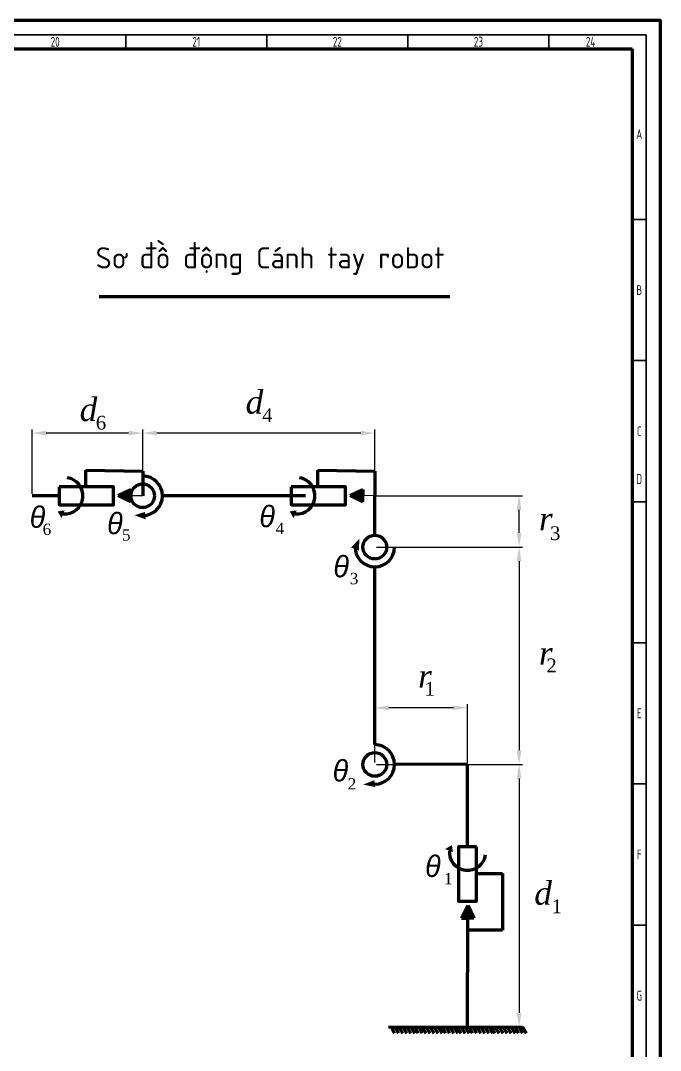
# Model space of a CAD drawing. Header units: millimetres. Extents: x -253 to 12701, y 1223 to 2077.
# Drawn here: x 708.8 to 935.6, y 1711.8 to 2076.8 of the extents above; entities that cross this region are included whole.
import ezdxf

# ---------------------------------------------------------------- set-up
doc = ezdxf.new("R2010")
doc.units = ezdxf.units.MM
doc.linetypes.add('ACAD_ISO02W100', pattern=[15, 12, -3])
for name, color, linetype, lineweight in [('0.7mm', 7, 'Continuous', 70), ('Chu', 241, 'Continuous', 35), ('Layer1', 7, 'ACAD_ISO02W100', 30), ('Layer2', 7, 'Continuous', 30), ('Net 0.35', 20, 'Continuous', 35), ('Net 0.7', 7, 'Continuous', 70)]:
    doc.layers.add(name, color=color, linetype=linetype, lineweight=lineweight)
doc.styles.add('F10', font='kythuat2.shx', dxfattribs={"height": 15, "bigfont": 'vn.shx'})
doc.styles.add('SLDTEXTSTYLE1', font='TXT', dxfattribs={"width": 0.7})
doc.styles.get("Standard").update_dxf_attribs({"font": 'arial.ttf'})
doc.styles.add('WMF-Symbol0', font='')
doc.styles.add('WMF-Times New Roman0', font='times.ttf')
doc.styles.add('WMF-Times New Roman1', font='timesi.ttf')
doc.styles.get('WMF-Symbol0').set_extended_font_data('Symbol', italic=True)
doc.dimstyles.new('ISO-25', dxfattribs={"dimtxt": 2.5, "dimasz": 5, "dimexe": 1.25, "dimexo": 0.625, "dimtad": 2, "dimdec": 0, "dimtxsty": 'Standard', "dimcen": 2.5, "dimadec": 0, "dimazin": 0, "dimtfac": 1, "dimtdec": 0, "dimtmove": 0, "dimatfit": 3, "dimfxl": 1, "dimarcsym": 0})

# ---------------------------------------------------------------- blocks, each defined once
blk = doc.blocks.new('*D161')
at = {"layer": 'Defpoints', "color": 0, "transparency": 16777216}
for p in [(834.34, 1908.39), (885.49, 1908.39), (834.34, 1890.19)]:
    blk.add_point(p, dxfattribs=at)
at = {"layer": 'Layer2', "color": 0, "lineweight": -2, "transparency": 16777216}
for p, q in [((834.96, 1908.39), (886.74, 1908.39)), ((885.49, 1895.19), (885.49, 1903.39)), ((834.96, 1890.19), (886.74, 1890.19))]:
    blk.add_line(p, q, dxfattribs=at)
at = {"layer": 'Layer2', "color": 0, "transparency": 16777216}
for points in [[(884.66, 1903.39), (886.32, 1903.39), (885.49, 1908.39)], [(884.66, 1895.19), (886.32, 1895.19), (885.49, 1890.19)]]:
    blk.add_solid(points, dxfattribs=at)
at = {"layer": 'Layer2', "color": 0, "transparency": 16777216, "insert": (890.61, 1899.29), "char_height": 2.5, "attachment_point": 5, "rotation": 90}
blk.add_mtext('{\\H3.6x;  }', dxfattribs=at)
blk = doc.blocks.new('*D162')
at = {"layer": 'Defpoints', "color": 0, "transparency": 16777216}
for p in [(752.09, 1930.6), (752.09, 1908.39), (834.34, 1908.39)]:
    blk.add_point(p, dxfattribs=at)
at = {"layer": 'Layer2', "color": 0, "lineweight": -2, "transparency": 16777216}
for p, q in [((752.09, 1909.01), (752.09, 1931.85)), ((829.34, 1930.6), (757.09, 1930.6)), ((834.34, 1909.01), (834.34, 1931.85))]:
    blk.add_line(p, q, dxfattribs=at)
at = {"layer": 'Layer2', "color": 0, "transparency": 16777216}
for points in [[(757.09, 1931.43), (757.09, 1929.76), (752.09, 1930.6)], [(829.34, 1931.43), (829.34, 1929.76), (834.34, 1930.6)]]:
    blk.add_solid(points, dxfattribs=at)
at = {"layer": 'Layer2', "color": 0, "transparency": 16777216, "insert": (793.21, 1935.72), "char_height": 2.5, "attachment_point": 5}
blk.add_mtext('{\\H3.6x;  {\\H0.27778x;}}', dxfattribs=at)
blk = doc.blocks.new('*D163')
at = {"layer": 'Defpoints', "color": 0, "transparency": 16777216}
for p in [(712.89, 1930.6), (712.89, 1908.39), (752.09, 1908.39)]:
    blk.add_point(p, dxfattribs=at)
at = {"layer": 'Layer2', "color": 0, "lineweight": -2, "transparency": 16777216}
for p, q in [((712.89, 1909.01), (712.89, 1931.85)), ((747.09, 1930.6), (717.89, 1930.6)), ((752.09, 1909.01), (752.09, 1931.85))]:
    blk.add_line(p, q, dxfattribs=at)
at = {"layer": 'Layer2', "color": 0, "transparency": 16777216}
for points in [[(717.89, 1931.43), (717.89, 1929.76), (712.89, 1930.6)], [(747.09, 1931.43), (747.09, 1929.76), (752.09, 1930.6)]]:
    blk.add_solid(points, dxfattribs=at)
at = {"layer": 'Layer2', "color": 0, "transparency": 16777216, "insert": (732.49, 1935.72), "char_height": 2.5, "attachment_point": 5}
blk.add_mtext('{\\H3.6x;  }', dxfattribs=at)
blk = doc.blocks.new('*D164')
at = {"layer": 'Defpoints', "color": 0, "transparency": 16777216}
for p in [(834.3, 1833.21), (834.34, 1813.19), (867.24, 1813.25)]:
    blk.add_point(p, dxfattribs=at)
at = {"layer": 'Layer2', "color": 0, "lineweight": -2, "transparency": 16777216}
for p, q in [((834.34, 1813.81), (834.3, 1834.46)), ((862.2, 1833.26), (839.3, 1833.22)), ((867.24, 1813.87), (867.2, 1834.52))]:
    blk.add_line(p, q, dxfattribs=at)
at = {"layer": 'Layer2', "color": 0, "transparency": 16777216}
for points in [[(839.3, 1834.05), (839.3, 1832.39), (834.3, 1833.21)], [(862.2, 1834.09), (862.2, 1832.43), (867.2, 1833.27)]]:
    blk.add_solid(points, dxfattribs=at)
at = {"layer": 'Layer2', "color": 0, "transparency": 16777216, "insert": (850.74, 1838.37), "char_height": 2.5, "attachment_point": 5, "rotation": 0.1022}
blk.add_mtext('{\\H3.6x;  }', dxfattribs=at)
blk = doc.blocks.new('*D165')
at = {"layer": 'Defpoints', "color": 0, "transparency": 16777216}
for p in [(834.34, 1890.19), (834.34, 1813.19), (885.49, 1813.19)]:
    blk.add_point(p, dxfattribs=at)
at = {"layer": 'Layer2', "color": 0, "lineweight": -2, "transparency": 16777216}
for p, q in [((834.96, 1890.19), (886.74, 1890.19)), ((885.49, 1885.19), (885.49, 1818.19)), ((834.96, 1813.19), (886.74, 1813.19))]:
    blk.add_line(p, q, dxfattribs=at)
at = {"layer": 'Layer2', "color": 0, "transparency": 16777216}
for points in [[(884.66, 1885.19), (886.32, 1885.19), (885.49, 1890.19)], [(884.66, 1818.19), (886.32, 1818.19), (885.49, 1813.19)]]:
    blk.add_solid(points, dxfattribs=at)
blk = doc.blocks.new('*D166')
at = {"layer": 'Defpoints', "color": 0, "transparency": 16777216}
for p in [(867.24, 1813.19), (867.24, 1720.15), (885.49, 1720.15)]:
    blk.add_point(p, dxfattribs=at)
at = {"layer": 'Layer2', "color": 0, "lineweight": -2, "transparency": 16777216}
for p, q in [((867.86, 1813.19), (886.74, 1813.19)), ((885.49, 1808.19), (885.49, 1725.15)), ((867.86, 1720.15), (886.74, 1720.15))]:
    blk.add_line(p, q, dxfattribs=at)
at = {"layer": 'Layer2', "color": 0, "transparency": 16777216}
for points in [[(884.66, 1808.19), (886.32, 1808.19), (885.49, 1813.19)], [(884.66, 1725.15), (886.32, 1725.15), (885.49, 1720.15)]]:
    blk.add_solid(points, dxfattribs=at)

msp = doc.modelspace()

# ---------------------------------------------------------------- hatches: boundary and pattern name
at = {"lineweight": 70}
h = msp.add_hatch(color=256, dxfattribs=at)
h.dxf.hatch_style = 1
h.paths.add_polyline_path([(743.4, 1908.42), (747.89, 1910.58), (747.89, 1908.42), (747.89, 1906.25)])
h = msp.add_hatch(color=256, dxfattribs=at)
h.dxf.hatch_style = 1
h.paths.add_polyline_path([(825.65, 1908.42), (830.14, 1910.58), (830.14, 1908.42), (830.14, 1906.25)])
h = msp.add_hatch(color=256, dxfattribs=at)
h.dxf.hatch_style = 1
h.paths.add_polyline_path([(721.94, 1902.84), (724.39, 1903.19), (723.34, 1900.39)])
h = msp.add_hatch(color=256, dxfattribs=at)
h.dxf.hatch_style = 1
h.paths.add_polyline_path([(752.92, 1902.65), (753.15, 1899.99), (749.18, 1901.48)])
h = msp.add_hatch(color=256, dxfattribs=at)
h.dxf.hatch_style = 1
h.paths.add_polyline_path([(804.19, 1902.84), (806.64, 1903.19), (805.59, 1900.39)])
h = msp.add_hatch(color=256, dxfattribs=at)
h.dxf.hatch_style = 1
h.paths.add_polyline_path([(828.87, 1893.17), (828.74, 1888.96), (825.94, 1890.01)])
h = msp.add_hatch(color=256, dxfattribs=at)
h.dxf.hatch_style = 1
h.paths.add_polyline_path([(834.17, 1807.61), (834.52, 1805.16), (830.24, 1806.04)])
h = msp.add_hatch(color=256, dxfattribs=at)
h.dxf.hatch_style = 1
h.paths.add_polyline_path([(861.69, 1784.59), (862.04, 1782.14), (859.24, 1783.19)])
h = msp.add_hatch(color=256, dxfattribs=at)
h.dxf.hatch_style = 1
h.paths.add_polyline_path([(867.27, 1763.13), (869.43, 1758.65), (867.27, 1758.65), (865.1, 1758.65)])

# ---------------------------------------------------------------- linework, layer by layer
at = {"color": 0, "lineweight": 70}
for p, q in [((731.95, 1911.59), (731.95, 1917.5)), ((731.95, 1917.5), (752.09, 1917.15)), ((752.09, 1917.15), (752.09, 1908.39)), ((814.2, 1911.59), (814.2, 1917.5)), ((814.2, 1917.5), (834.34, 1917.15)), ((834.34, 1917.15), (834.34, 1908.39)), ((870.44, 1774.58), (879.65, 1774.58)), ((879.65, 1774.58), (879.65, 1754.45)), ((879.65, 1754.45), (867.24, 1754.45))]:
    msp.add_line(p, q, dxfattribs=at)
at = {"lineweight": 70}
for p, q in [((743.4, 1908.42), (747.89, 1910.58)), ((747.89, 1910.58), (747.89, 1908.42)), ((825.65, 1908.42), (830.14, 1910.58)), ((830.14, 1910.58), (830.14, 1908.42)), ((722.5, 1908.39), (712.89, 1908.39)), ((743.4, 1908.42), (747.89, 1906.25)), ((747.89, 1906.25), (747.89, 1908.42)), ((779.21, 1908.39), (759.09, 1908.39)), ((809.84, 1908.39), (779.21, 1908.39)), ((825.65, 1908.42), (830.14, 1906.25)), ((830.14, 1906.25), (830.14, 1908.42)), ((834.34, 1894.39), (834.34, 1908.39)), ((834.34, 1820.19), (834.34, 1883.19)), ((867.24, 1813.25), (841.34, 1813.2)), ((867.24, 1784.03), (867.24, 1813.25)), ((867.27, 1763.13), (865.1, 1758.65)), ((867.27, 1763.13), (869.43, 1758.65)), ((865.1, 1758.65), (867.27, 1758.65)), ((867.24, 1720.15), (867.27, 1758.65)), ((869.43, 1758.65), (867.27, 1758.65)), ((839.24, 1720.18), (886.75, 1720.12)), ((840.11, 1720.18), (841.37, 1717.96)), ((841.51, 1720.18), (842.77, 1717.96)), ((842.91, 1720.18), (844.17, 1717.96)), ((844.31, 1720.18), (845.57, 1717.96)), ((845.71, 1720.18), (846.97, 1717.96)), ((847.11, 1720.18), (848.37, 1717.96)), ((848.51, 1720.18), (849.77, 1717.96)), ((849.91, 1720.18), (851.17, 1717.96)), ((851.19, 1720.18), (852.45, 1717.96)), ((852.59, 1720.18), (853.85, 1717.96)), ((853.99, 1720.18), (855.25, 1717.96)), ((855.39, 1720.18), (856.65, 1717.96)), ((856.79, 1720.18), (858.05, 1717.96)), ((858.19, 1720.18), (859.45, 1717.96)), ((859.59, 1720.18), (860.85, 1717.96)), ((860.99, 1720.18), (862.25, 1717.96)), ((862.39, 1720.18), (863.65, 1717.96)), ((863.56, 1720.18), (864.82, 1717.96)), ((864.96, 1720.18), (866.22, 1717.96)), ((866.36, 1720.18), (867.62, 1717.96)), ((867.76, 1720.18), (869.02, 1717.96)), ((869.16, 1720.18), (870.42, 1717.96)), ((870.56, 1720.18), (871.82, 1717.96)), ((871.96, 1720.18), (873.22, 1717.96)), ((873.36, 1720.18), (874.62, 1717.96)), ((874.76, 1720.18), (876.02, 1717.96)), ((875.66, 1720.14), (876.92, 1717.92)), ((877.06, 1720.14), (878.32, 1717.92)), ((878.46, 1720.14), (879.72, 1717.92)), ((879.86, 1720.14), (881.12, 1717.92)), ((881.26, 1720.14), (882.52, 1717.92)), ((882.66, 1720.14), (883.92, 1717.92)), ((884.06, 1720.14), (885.32, 1717.92)), ((885.46, 1720.14), (886.72, 1717.92)), ((886.74, 1720.14), (888, 1717.92))]:
    msp.add_line(p, q, dxfattribs=at)
for points in [[(722.5, 1911.59), (722.5, 1905.18), (741.77, 1905.18), (741.77, 1911.59)], [(804.75, 1911.59), (804.75, 1905.18), (824.02, 1905.18), (824.02, 1911.59)], [(870.44, 1784.03), (864.03, 1784.03), (864.03, 1764.76), (870.44, 1764.76)]]:
    msp.add_lwpolyline(points, close=True, dxfattribs=at)
for centre in [(752.09, 1908.39), (834.34, 1890.19), (834.34, 1813.19)]:
    msp.add_circle(centre, 4.2, dxfattribs=at)
at = {"color": 0, "lineweight": 70}
for centre, start, end in [((724.44, 1908.39), 265.4554, 81.8491), ((806.69, 1908.39), 265.4554, 81.8491), ((867.24, 1782.1), 175.4554, 351.8491)]:
    msp.add_arc(centre, 6.46, start, end, dxfattribs=at)
at = {"lineweight": 70}
for centre, start, end in [((752.09, 1908.39), 270, 90), ((834.34, 1890.19), 180, 0), ((834.34, 1813.19), 270, 90)]:
    msp.add_arc(centre, 7, start, end, dxfattribs=at)
at = {"layer": '0.7mm', "lineweight": 70}
msp.add_line((736.72, 1979.01), (860.96, 1979.01), dxfattribs=at)
at = {"layer": 'Layer1'}
for p, q in [((752.09, 1908.39), (747.89, 1908.39)), ((834.34, 1908.39), (830.14, 1908.42))]:
    msp.add_line(p, q, dxfattribs=at)
at = {"layer": 'Net 0.35', "linetype": 'Continuous', "lineweight": 35}
for p, q in [((-238.43, 2071.76), (930.57, 2071.76)), ((746.07, 2071.76), (746.07, 2066.76)), ((796.07, 2071.76), (796.07, 2066.76)), ((846.07, 2071.76), (846.07, 2066.76)), ((896.07, 2071.76), (896.07, 2066.76)), ((930.57, 2071.76), (930.57, 1240.76)), ((930.57, 2006.26), (925.57, 2006.26)), ((930.57, 1956.26), (925.57, 1956.26)), ((930.57, 1906.26), (925.57, 1906.26)), ((930.57, 1856.26), (925.57, 1856.26)), ((930.57, 1806.26), (925.57, 1806.26)), ((930.57, 1756.26), (925.57, 1756.26))]:
    msp.add_line(p, q, dxfattribs=at)
at = {"layer": 'Net 0.7', "linetype": 'Continuous', "lineweight": 70}
for p, q in [((-233.43, 2066.76), (925.57, 2066.76)), ((925.57, 2066.76), (925.57, 1245.76))]:
    msp.add_line(p, q, dxfattribs=at)
at = {"layer": 'Net 0.7'}
msp.add_lwpolyline([(-253.43, 1235.76), (935.57, 1235.76), (935.57, 2076.76), (-253.43, 2076.76)], close=True, dxfattribs=at)

# ---------------------------------------------------------------- texts
at = {"layer": '0.7mm', "lineweight": 70, "insert": (735.43, 1996.43), "char_height": 7.5, "width": 134.031, "attachment_point": 1, "style": 'F10'}
msp.add_mtext('{\\fTCVN 7284|b0|i0|c0|p34;Sơ đồ động Cánh tay robot}', dxfattribs=at)
at = {"layer": 'Chu', "char_height": 3.5, "attachment_point": 5, "style": 'SLDTEXTSTYLE1'}
for s, insert in [('{\\fTCVN 7284|b0|i0|c0|p34;20}', (721.07, 2069.26)), ('{\\fTCVN 7284|b0|i0|c0|p34;21}', (771.07, 2069.26)), ('{\\fTCVN 7284|b0|i0|c0|p34;22}', (821.07, 2069.26)), ('{\\fTCVN 7284|b0|i0|c0|p34;23}', (871.07, 2069.26)), ('{\\fTCVN 7284|b0|i0|c0|p34;24}', (910.82, 2069.26)), ('{\\fTCVN 7284|b0|i0|c0|p34;A}', (928.07, 2036.51)), ('{\\fTCVN 7284|b0|i0|c0|p34;B}', (928.07, 1981.26)), ('{\\fTCVN 7284|b0|i0|c0|p34;C}', (928.07, 1931.26)), ('{\\fTCVN 7284|b0|i0|c0|p34;D}', (928.07, 1914.31)), ('{\\fTCVN 7284|b0|i0|c0|p34;E}', (928.07, 1831.26)), ('{\\fTCVN 7284|b0|i0|c0|p34;F}', (928.07, 1781.26)), ('{\\fTCVN 7284|b0|i0|c0|p34;G}', (928.07, 1731.26))]:
    msp.add_mtext(s, dxfattribs=dict(at, insert=insert))
at = {"layer": 'Layer1', "color": 7, "lineweight": 0}
for s, height, style, p in [('q', 7.6, 'WMF-Symbol0', (712.04, 1897.03)), ('q', 7.6, 'WMF-Symbol0', (793.43, 1897.27)), ('q', 7.6, 'WMF-Symbol0', (739.48, 1894.77)), ('6', 4.03, 'WMF-Times New Roman0', (716.63, 1894.48)), ('4', 4.03, 'WMF-Times New Roman0', (799.19, 1894.81)), ('5', 4.03, 'WMF-Times New Roman0', (744.74, 1892.49)), ('q', 7.6, 'WMF-Symbol0', (819.67, 1879.5)), ('3', 4.03, 'WMF-Times New Roman0', (825.48, 1877.03)), ('q', 7.6, 'WMF-Symbol0', (819.4, 1807.17)), ('2', 4.03, 'WMF-Times New Roman0', (824.74, 1804.3)), ('q', 7.6, 'WMF-Symbol0', (852.18, 1773.31)), ('1', 4.03, 'WMF-Times New Roman0', (858.87, 1770.7))]:
    msp.add_text(s, height=height, dxfattribs=dict(at, style=style)).set_placement(p)
at = {"layer": 'Layer2', "color": 7, "lineweight": 0}
for s, height, style, p in [('d', 8.25, 'WMF-Times New Roman1', (788.58, 1937.48)), ('d', 8.25, 'WMF-Times New Roman1', (729.76, 1934.86)), ('4', 4.86, 'WMF-Times New Roman0', (794.41, 1934.48)), ('6', 4.86, 'WMF-Times New Roman0', (735.48, 1931.85)), ('r', 8.25, 'WMF-Times New Roman1', (892.53, 1896.08)), ('3', 4.86, 'WMF-Times New Roman0', (896.45, 1892.69)), ('r', 8.25, 'WMF-Times New Roman1', (892.53, 1848.48)), ('2', 4.86, 'WMF-Times New Roman0', (895.17, 1845.85)), ('r', 8.25, 'WMF-Times New Roman1', (849.7, 1840.36)), ('1', 4.86, 'WMF-Times New Roman0', (852.01, 1837.55)), ('d', 8.25, 'WMF-Times New Roman1', (890.89, 1763.45)), ('1', 4.86, 'WMF-Times New Roman0', (897.03, 1760.46))]:
    msp.add_text(s, height=height, dxfattribs=dict(at, style=style)).set_placement(p)

# ---------------------------------------------------------------- dimensions: what is measured, and where the dimension line sits
at = {"layer": 'Layer2'}
for base, p1, p2, angle, text, picture, middle in [((712.89, 1930.6), (752.09, 1908.39), (712.89, 1908.39), 180, '{\\H3.6x;  }', '*D163', (732.49, 1935.72)), ((752.09, 1930.6), (834.34, 1908.39), (752.09, 1908.39), 180, '{\\H3.6x;  {\\H0.27778x;}}', '*D162', (793.21, 1935.72)), ((885.49, 1908.39), (834.34, 1890.19), (834.34, 1908.39), 90, '{\\H3.6x;  }', '*D161', (890.61, 1899.29)), ((885.49, 1813.19), (834.34, 1890.19), (834.34, 1813.19), 90, '  ', '*D165', (887.36, 1851.69)), ((885.49, 1720.15), (867.24, 1813.19), (867.24, 1720.15), 90, '  ', '*D166', (887.36, 1766.67))]:
    dim = msp.add_linear_dim(base=base, p1=p1, p2=p2, angle=angle, text=text, dimstyle='ISO-25', dxfattribs=at)
    dim.commit()
    dim.dimension.update_dxf_attribs({"geometry": picture, "text_midpoint": middle})
dim = msp.add_aligned_dim(p1=(867.24, 1813.25), p2=(834.34, 1813.19), distance=-20.03, text='{\\H3.6x;  }', dimstyle='ISO-25', dxfattribs=at)
dim.commit()
dim.dimension.update_dxf_attribs({"geometry": '*D164', "text_midpoint": (850.74, 1838.37)})

doc.saveas('drawing.dxf')
